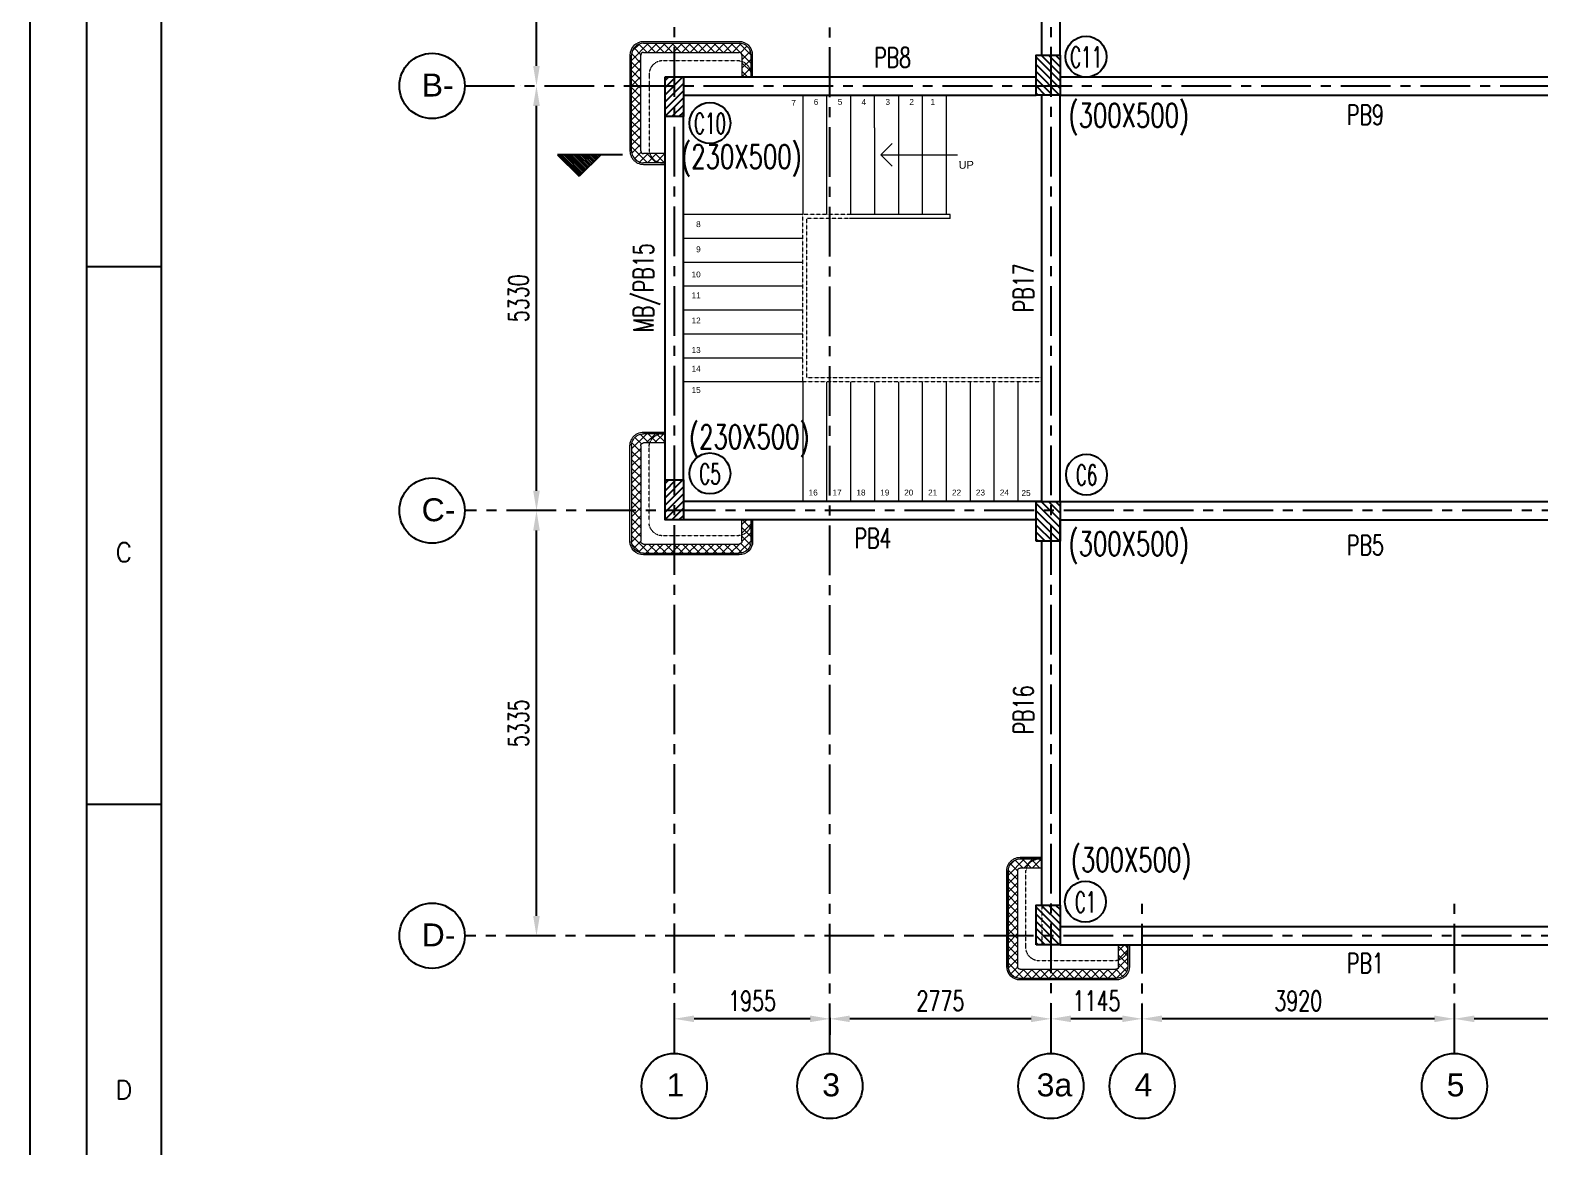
# Model space of a CAD drawing. Header units: millimetres. Extents: x 2659630 to 6742168, y -2425387 to -732288.
# Drawn here: x 3239620 to 3258573, y -1202994 to -1188981 of the extents above; entities that cross this region are included whole.
import ezdxf
from ezdxf.enums import TextEntityAlignment as Align

# ---------------------------------------------------------------- set-up
doc = ezdxf.new("R2010")
doc.units = ezdxf.units.MM
doc.header["$PDMODE"] = 35
doc.header["$PDSIZE"] = -25
for name, pattern in [('CENTER', [2, 1.25, -0.25, 0.25, -0.25]), ('Hidden', [7.143750000000001, 4.7625, -2.38125]), ('Overhead', [3.96875, 2.38125, -1.5875])]:
    doc.linetypes.add(name, pattern=pattern)
for name, color, linetype, lineweight in [('A-ANNO-DIMS', 211, 'Continuous', 9), ('A-DETL-THIN', 151, 'Continuous', 18), ('A-FLOR-HRAL', 11, 'Continuous', 18), ('A-FLOR-HRAL-MBND', 5, 'Overhead', 18), ('A-FLOR-OVHD', 1, 'Overhead', 18), ('A-GENM', 13, 'Continuous', 18), ('A-PLASTER', 50, 'Continuous', 0), ('A-STAIRS', 31, 'Continuous', 18), ('A-WALL', 113, 'Continuous', 9), ('A-WALL-PATT', 111, 'Continuous', 0), ('G-ANNO-TEXT', 231, 'Continuous', 9)]:
    doc.layers.add(name, color=color, linetype=linetype, lineweight=lineweight)
for name, color, linetype in [('A-TEXT-0', 7, 'Continuous'), ('PNA', 8, 'Continuous'), ('S-BEAM NO', 3, 'Continuous'), ('S-BEAM OUTER', 4, 'Continuous'), ('S-COLUMN', 1, 'Continuous'), ('S-COLUMN CIRCLE', 9, 'Continuous'), ('S-COLUMN HATCH', 8, 'Continuous'), ('S-COLUMN NO', 2, 'Continuous'), ('S-COLUMN SIZES', 2, 'Continuous'), ('S-DIM-1', 5, 'Continuous'), ('S-GRIDE CIRCLE', 8, 'Continuous'), ('S-GRIDE LINE', 8, 'CENTER'), ('S-GRIDE NO', 1, 'Continuous'), ('S-SECTION MARK', 1, 'Continuous')]:
    doc.layers.add(name, color=color, linetype=linetype)
doc.layers.get('A-ANNO-DIMS').off()
doc.styles.add('Arial', font='arial.ttf', dxfattribs={"height": 123})
doc.styles.add('Arial_3', font='arial.ttf', dxfattribs={"height": 97.5849083083832})
doc.styles.add('Arial_4', font='arial.ttf', dxfattribs={"height": 73.76497005988024})
doc.styles.add('ROMANS', font='r.shx', dxfattribs={"width": 0.7})
doc.dimstyles.new('dim100', dxfattribs={"dimtxt": 250, "dimasz": 250, "dimexe": 200, "dimexo": 200, "dimgap": 100, "dimtad": 1, "dimdec": 0, "dimrnd": 1, "dimzin": 0, "dimdsep": 46, "dimtxsty": 'ROMANS', "dimcen": 0, "dimclrd": 5, "dimclre": 5, "dimclrt": 4, "dimadec": 0, "dimazin": 0, "dimtfac": 1, "dimtdec": 0, "dimtix": 1, "dimtofl": 0, "dimtmove": 2, "dimatfit": 3, "dimfxl": 1, "dimtolj": 1, "dimtzin": 0, "dimlwd": -1, "dimlwe": -1, "dimarcsym": 0})
pattern_1 = [(45, (0, 0), (-53.03300858899107, 53.03300858899107), []), (135, (0, 0), (-53.03300858899107, -53.03300858899106), [])]
pattern_2 = [(315, (3171916.570248358, -1188706.541902252), (-15.2387666623316, -15.23876666233158), [])]

# ---------------------------------------------------------------- blocks, each defined once
blk = doc.blocks.new('A1_SHEET.')
at = {"flags": 128}
blk.add_lwpolyline([(0, 0), (0, 594), (841, 594), (841, 0)], close=True, dxfattribs=at)
at = {"layer": 'PNA'}
for p, q in [((7.499999999985447, 441.6962906337085), (17.49999999998545, 441.6962906337085)), ((7.499999999985447, 369.9462906337048), (17.49999999998545, 369.9462906337048))]:
    blk.add_line(p, q, dxfattribs=at)
at = {"layer": 'PNA', "color": 1}
for points in [[(7.499999999985447, 6.196290633690296), (833.5000000000147, 6.196290633690296), (833.5000000000147, 587.8037093663079), (7.499999999985447, 587.8037093663079)], [(17.49999999998545, 11.19629063369029), (828.5000000000146, 11.19629063369029), (828.5000000000146, 582.8037093663079), (17.49999999998545, 582.8037093663079)]]:
    blk.add_lwpolyline(points, close=True, dxfattribs=at)
at = {"layer": 'PNA', "style": 'ROMANS'}
for s, p in [('C', (12.49999999998545, 403.5537093663005)), ('D', (12.49999999998545, 331.803709366297))]:
    blk.add_text(s, height=2.499999999999994, dxfattribs=at).set_placement(p, align=Align.MIDDLE)
blk = doc.blocks.new('A$C261B00C9')
at = {"layer": 'A-WALL-PATT'}
h = blk.add_hatch(dxfattribs=at)
h.set_pattern_fill('ANSI37', color=256, scale=600, style=0)
h.set_pattern_definition(pattern_1)
edge = h.paths.add_edge_path()
edge.add_line((480.246347139735, 839.9996474905493), (210.0014832850284, 839.9995976309146))
edge.add_arc((210.2904143872438, 990.7459168352943), 150.7465960970614, 187.9103683485092, 269.890182974001, ccw=False)
edge.add_line((60.97823624874582, 969.9995992251206), (61.14353260475051, 2197.036872092023))
edge.add_arc((212.7652112756623, 2189.156193259172), 151.826343372459, 83.47623111064269, 177.0246755185388, ccw=False)
edge.add_line((230.0150193830777, 2339.999431961158), (1410.014946834403, 2339.999405721464))
edge.add_arc((1408.97887695978, 2187.908760100137), 152.0941745311015, -6.762339896925425, 89.6096964897207, ccw=False)
edge.add_line((1560.014950521145, 2169.999477326477), (1560.014996605765, 1919.999431961158))
edge.add_line((1560.014996605765, 1919.999431961158), (1445.014996605736, 1919.999583880155))
edge.add_line((1445.014996605736, 1919.999583880155), (1445.014946834461, 2189.999422470282))
edge.add_arc((1406.993248881176, 2186.97770475685), 38.14158220617655, 4.543946067234682, 85.45608370978941)
edge.add_line((1410.014946834461, 2224.999404280534), (210.9783708173782, 2224.999737889215))
edge.add_arc((215.9681595185684, 2185.009946060964), 40.29989381809091, 97.11241084881338, 172.887553244341)
edge.add_line((175.9783708173927, 2189.999759823462), (175.0014808679842, 989.9995976217324))
edge.add_arc((210.0014811991277, 989.9995979620435), 35.00000033114338, 180.0000005570968, 270.0000112290767)
edge.add_line((210.0014880585804, 954.9995976309001), (480.0000355085067, 954.9996474450018))
edge.add_line((480.0000355085067, 954.9996474450018), (480.246347139735, 839.9996474905493))
at = {"layer": 'A-DETL-THIN'}
for p, q in [((709.9871893672971, 1920.000088168454), (480.0014971012424, 1919.999429162388)), ((480.0014971012424, 1919.999429162388), (480.0022479041945, 1619.999429133342))]:
    blk.add_line(p, q, dxfattribs=at)
at = {"layer": 'A-FLOR-OVHD'}
blk.add_lwpolyline([(1559.792414701064, 1919.999503203668, 0.4574176089859915), (1389.792414701064, 2119.999503203668), (449.7789151965699, 2119.99942978099, 0.4142135623730199), (279.7789151965699, 1949.99942978099), (279.7790053557837, 1009.999317087582, 0.4142135623730199), (449.7790053557837, 839.9993170875823), (480.0131446155574, 839.9996372259775), (480.0014971012715, 1920.000673474162), (1559.792414701064, 1919.999172212061)], format="xyb", close=True, dxfattribs=at)
at = {"layer": 'A-GENM'}
for p in [(1560.014946834403, 2189.999402083864), (1445.014996605736, 1919.999583880155)]:
    blk.add_line(p, (1560.014996605736, 1919.999583880155), dxfattribs=at)
blk.add_arc((210.0016253280482, 2189.999737889244), 149.9999999999773, 170.0013526214844, 179.9999640931486, dxfattribs=at)
at = {"layer": 'A-PLASTER'}
for p, q in [((1410.014946834461, 2359.999810432841), (210.0016253281065, 2359.999737889215)), ((40.00139725471672, 2189.999844426959), (40.00147213034506, 989.9995976305217)), ((1580.014996605736, 1919.999583880155), (1580.014946834403, 2189.999401598849)), ((1560.014996605736, 1919.999583880155), (1580.014996605736, 1919.999583880155)), ((210.0014791628782, 819.9996474449872), (479.9994765168813, 819.9996474449872)), ((479.9994765168813, 819.9996474449872), (479.9994765168813, 839.9996474449872))]:
    blk.add_line(p, q, dxfattribs=at)
for centre, radius, start, end in [((210.0016253280482, 2189.999737889244), 169.9999999999743, 90, 179.9999640931486), ((1410.014946834403, 2189.999405721494), 169.9999999999682, 2.944185058245472e-05, 90), ((210.0014762833453, 989.9995976310747), 170.0000000001521, 180, 192.8571423899843), ((210.0014762833453, 989.9995976310747), 170.0000000001525, 192.8571429953589, 205.7142848382652), ((210.0014762833453, 989.9995976310747), 170.0000000001525, 205.7142859913077, 218.571427457844), ((210.0014762833453, 989.9995976310747), 170.0000000001527, 218.5714312821734, 231.4285719809424), ((210.0014762833453, 989.9995976310747), 170.0000000001525, 231.4285730814951, 244.2857149782696), ((210.0014762833453, 989.9995976310747), 170.0000000001525, 244.2857153780311, 270.0000009705005)]:
    blk.add_arc(centre, radius, start, end, dxfattribs=at)
at = {"layer": 'A-WALL'}
for p, q in [((210.0016253280482, 2339.999737889215), (1410.014946834461, 2339.999405721464)), ((60.00148691916547, 989.9995992251206), (60.00162532810646, 2189.999831893161)), ((175.0014869063016, 989.9995976215869), (175.0016253280482, 2189.999759823462)), ((210.0016253280482, 2224.999737889215), (1410.014946834461, 2224.999405721464)), ((1445.014996605736, 2189.99940487268), (1445.014996605736, 1919.999583880155)), ((1560.014996605736, 1919.999583880155), (1560.014996605736, 2189.999402083864)), ((480.0000391984649, 954.9996474449872), (210.0014880585804, 954.9995976309001)), ((479.9994765168813, 839.9996474449872), (210.0014832815941, 839.9995976309292))]:
    blk.add_line(p, q, dxfattribs=at)
for centre, radius, start, end in [((210.0016253280482, 2189.999737889244), 149.9999999999777, 90, 179.9999640931486), ((1410.014946834403, 2189.999405721494), 149.9999999999733, 2.970365226694976e-05, 90), ((210.0016253280482, 2189.999737889215), 34.99999999999466, 90, 179.9999640931486), ((1410.014946834461, 2189.999404280534), 34.99999999999751, 2.977702343967449e-05, 90), ((210.001480744264, 989.9995976310456), 150.0000000001311, 179.9999999983325, 192.8571423881731), ((210.001480744264, 989.9995976310456), 150.0000000001312, 192.8571429937332, 205.7142848367628), ((210.0014809929853, 989.9995978855586), 35.00000012499425, 180.0000004318894, 270.0000115659648), ((210.001480744264, 989.9995976310456), 150.0000000001312, 205.7142859898053, 218.571427457844), ((210.001480744264, 989.9995976310456), 150.0000000001315, 218.5714312821734, 231.4285719809424), ((210.001480744264, 989.9995976310456), 150.0000000001315, 231.4285730814951, 244.2857149782696), ((210.001480744264, 989.9995976310456), 150.0000000001313, 244.2857153780311, 270.0000009705005)]:
    blk.add_arc(centre, radius, start, end, dxfattribs=at)
blk = doc.blocks.new('A$C58691ABB')
at = {"layer": 'A-WALL-PATT'}
h = blk.add_hatch(dxfattribs=at)
h.set_pattern_fill('ANSI37', color=256, scale=600, style=0)
h.set_pattern_definition(pattern_1)
edge = h.paths.add_edge_path()
edge.add_arc((1478.470517186739, 739.1027558324859), 35.00000000001688, 270.00000000886166, 340.2721344379903, ccw=False)
edge.add_line((1478.470517189853, 704.1027558315691), (280.3865861618688, 704.103157176025))
edge.add_arc((279.7867446068267, 738.5033026612218), 34.40537486053399, 179.001622517339, 270.9989756245046, ccw=False)
edge.add_line((245.3865928614396, 739.1027850943792), (245.3865928614687, 1009.102758739435))
edge.add_line((245.3865928614687, 1009.102758739435), (130.3880911521846, 1009.102758739435))
edge.add_line((130.3880911521846, 1009.102758739435), (130.3865430901933, 759.1027878831956))
edge.add_arc((281.28147721813, 741.0692421317071), 151.9687136151563, 173.1848700753304, 269.6626055989205)
edge.add_line((280.3865928615123, 589.1031633515086), (1478.470517242982, 589.1027558324713))
edge.add_arc((1480.292436788543, 736.9764063016628), 147.8848737833424, 269.2941067011353, 363.5101607548049)
edge.add_line((1627.899872110138, 746.030738507412), (1628.470762206096, 1959.102403938494))
edge.add_arc((1477.099692279196, 1936.079225974201), 153.1119444536898, 8.648268849234148, 85.77796779998741)
edge.add_line((1488.372052918698, 2088.775661492517), (1208.470758701922, 2089.102754304855))
edge.add_line((1208.470758701922, 2089.102754304855), (1208.470755186048, 2109.102354115705))
edge.add_line((1208.470755186048, 2109.102354115705), (1208.470772023575, 1974.102754304971))
edge.add_line((1208.470772023575, 1974.102754304971), (1486.206950325388, 1973.237115573778))
edge.add_arc((1478.470751461005, 1939.102803864313), 35.00000012497484, 2.774881962793927, 77.23021312846117, ccw=False)
edge.add_line((1513.429712571437, 1940.797220231936), (1513.470745515035, 759.1023609677795))
edge.add_arc((1378.353392660647, 751.8547302446823), 135.3115929751605, -10.460276914903716, 3.0703760005657728, ccw=False)
at = {"layer": 'A-FLOR-OVHD'}
blk.add_lwpolyline([(128.4722734830284, 1009.102423513017, 0.4574176089859915), (298.4722734830284, 809.1024235130171), (1238.470192503009, 809.1024277477991, 0.4142135623730199), (1408.470192503009, 979.1024277477991), (1408.470192282941, 1919.102754304753, 0.4142135623730199), (1238.470192282941, 2089.102754304753), (1208.470192282941, 2089.102754304753), (1208.475636803603, 1009.102758739435), (128.4722734830284, 1009.102754504653)], format="xyb", close=True, dxfattribs=at)
at = {"layer": 'A-GENM'}
for p, q in [((1208.470754964525, 2089.102754304869), (1478.470749172368, 2089.102804118927)), ((1628.470745534796, 1939.102802524736), (1628.47051718671, 739.1022888981388)), ((128.4707751923706, 759.1027878952737), (128.4707254210371, 1009.102673194051)), ((1478.470517186754, 589.1027558335772), (278.4707751922979, 589.1031571881176))]:
    blk.add_line(p, q, dxfattribs=at)
for centre, radius, start, end in [((1478.47076223859, 1939.102804118811), 150.0000000001357, 77.14286216147072, 90.00000498923974), ((1478.47076223859, 1939.102804118811), 150.000000000136, 64.28571976458421, 77.14286133362098), ((1478.47076223859, 1939.102804118811), 150.0000000001361, 51.42857799101309, 64.2857176766596), ((1478.47076223859, 1939.102804118811), 150.0000000001359, 38.57143713911382, 51.42857401954394), ((1478.47076223859, 1939.102804118811), 150.0000000001359, 25.71428670430106, 38.5714275586271), ((1478.47076223859, 1939.102804118811), 150.0000000001359, 12.85714304672785, 25.71428486809151), ((1478.47076223859, 1939.102804118811), 150.0000000001359, 0, 12.85714238998432), ((278.4707751923561, 739.1031633635721), 149.9999999999786, 180.0000297770235, 270), ((1478.470517186754, 739.1027558324422), 149.9999999999773, 270, 279.9999960094397), ((1478.470517186754, 739.1027558324422), 149.9999999999773, 280.001423524697, 289.9999920193674), ((1478.470517186754, 739.1027558324422), 149.9999999999774, 290.0007220369794, 299.9999880310332), ((1478.470517186754, 739.1027558324422), 149.9999999999773, 300.0014333017962, 309.999984042128), ((1478.470517186754, 739.1027558324422), 149.9999999999774, 310.0036542399583, 319.9999800514769), ((1478.470517186754, 739.1027558324422), 149.9999999999773, 320.0031477170841, 329.999976062296), ((1478.470517186754, 739.1027558324422), 149.9999999999773, 330.0012820027794, 339.999972072683), ((1478.470517186754, 739.1027558324422), 149.9999999999773, 340.0006570350013, 349.9999680833911), ((1478.470517186754, 739.1027558324422), 149.9999999999773, 350.0013526214844, 359.9999640931486)]:
    blk.add_arc(centre, radius, start, end, dxfattribs=at)
at = {"layer": 'A-PLASTER'}
for p, q in [((1208.470754964525, 2109.102754304869), (1208.470754964525, 2089.102754304869)), ((1478.470753291083, 2109.102754304869), (1208.470754964525, 2109.102754304869)), ((1648.4707452601, 739.1022763642832), (1648.470760323617, 1939.102804119335)), ((128.4707254210371, 1009.102673194051), (108.4707254210371, 1009.102673194051)), ((108.4707254210371, 1009.102673194051), (108.4707751923706, 739.102788380289)), ((278.4707751922979, 569.1027524767414), (1478.470517186695, 569.1027558324713))]:
    blk.add_line(p, q, dxfattribs=at)
for centre, radius, start, end in [((1478.470756170616, 1939.102804118782), 170.0000000001525, 64.28571537803113, 90.00000097050054), ((1478.470756170616, 1939.102804118782), 170.0000000001525, 51.42857308149511, 64.28571497826965), ((1478.470756170616, 1939.102804118782), 170.0000000001527, 38.57143128217339, 51.42857198094237), ((1478.470756170616, 1939.102804118782), 170.0000000001525, 25.71428599130772, 38.57142745784397), ((1478.470756170616, 1939.102804118782), 170.0000000001525, 12.85714299535888, 25.71428483826518), ((1478.470756170616, 1939.102804118782), 170.0000000001521, 0, 12.85714238998432), ((278.4707751923561, 739.1031571880885), 169.9999999999682, 180.0000294418506, 270), ((1478.470517186754, 739.1027558324422), 169.9999999999743, 270, 359.9999640931486)]:
    blk.add_arc(centre, radius, start, end, dxfattribs=at)
at = {"layer": 'A-WALL'}
for p, q in [((1478.470749172368, 2089.102754304869), (1208.470192282941, 2089.102754304869)), ((1208.470192282941, 2089.102754304869), (1208.470192282941, 1974.102754304869)), ((1208.470192282941, 1974.102754304869), (1478.470744395381, 1974.102804118957)), ((1513.47074554766, 1939.10280412827), (1513.470513381239, 739.1023609677795)), ((1628.4707452601, 739.1022888981388), (1628.470755374103, 1939.10280411398)), ((243.4707254210371, 1009.102673194051), (128.4707254210371, 1009.102673194051)), ((128.4707254210371, 1009.102673194051), (128.4707254210371, 739.1027878952737)), ((243.4707254210371, 739.1027851064573), (243.4707254210371, 1009.102673194051)), ((1478.470517186754, 704.1027558335481), (278.4707751922979, 704.1031571881176)), ((278.4707751922979, 589.1027524767414), (1478.470517186754, 589.1027558324713))]:
    blk.add_line(p, q, dxfattribs=at)
for centre, radius, start, end in [((1478.470751709698, 1939.102804118811), 150.0000000001313, 64.28571537803113, 90.00000097050054), ((1478.470751460976, 1939.102803864298), 35.00000012499425, 4.318894030843024e-07, 90.00001156596487), ((1478.470751709698, 1939.102804118811), 150.0000000001315, 51.42857308149511, 64.28571497826965), ((1478.470751709698, 1939.102804118811), 150.0000000001315, 38.57143128217339, 51.42857198094237), ((1478.470751709698, 1939.102804118811), 150.0000000001312, 25.71428598980532, 38.57142745784397), ((1478.470751709698, 1939.102804118811), 150.0000000001312, 12.85714299373317, 25.71428483676279), ((1478.470751709698, 1939.102804118811), 150.0000000001311, 359.9999999983325, 12.85714238817307), ((278.4707751923561, 739.1031571880885), 149.9999999999733, 180.0000297036523, 270), ((278.4707751922979, 739.1031586290483), 34.99999999999751, 180.0000297770235, 270), ((1478.470517186754, 739.1027558324422), 149.9999999999777, 270, 359.9999640931486), ((1478.470517186754, 739.1027558324713), 34.99999999999466, 270, 359.9999640931486)]:
    blk.add_arc(centre, radius, start, end, dxfattribs=at)
blk = doc.blocks.new('*D2185')
at = {"layer": 'Defpoints', "color": 0, "ltscale": 1200}
for p in [(3247705.539376037, -1201387.755163721), (3247705.539376037, -1201387.755163721), (3249660.539376037, -1201341.699262263)]:
    blk.add_point(p, dxfattribs=at)
at = {"layer": 'S-DIM-1', "color": 5, "ltscale": 2500}
for p, q in [((3247705.539376037, -1201187.755163721), (3247705.539376037, -1201187.755163721)), ((3249410.539376037, -1201387.755163721), (3247955.539376037, -1201387.755163721)), ((3249660.539376037, -1201541.699262263), (3249660.539376037, -1201587.755163721))]:
    blk.add_line(p, q, dxfattribs=at)
at = {"layer": 'S-DIM-1', "color": 5, "ltscale": 1200}
for points in [[(3247955.539376037, -1201346.088497054), (3247955.539376037, -1201429.421830388), (3247705.539376037, -1201387.755163721)], [(3249410.539376037, -1201429.421830388), (3249410.539376037, -1201346.088497054), (3249660.539376037, -1201387.755163721)]]:
    blk.add_solid(points, dxfattribs=at)
at = {"layer": 'S-DIM-1', "color": 4, "ltscale": 1200, "insert": (3248683.039376037, -1201162.755163721), "char_height": 250, "attachment_point": 5, "style": 'ROMANS'}
blk.add_mtext('\\A1;1955', dxfattribs=at)
blk = doc.blocks.new('*D2184')
at = {"layer": 'Defpoints', "color": 0, "ltscale": 1200}
for p in [(3249660.539376037, -1201174.257562598), (3249660.539376037, -1201387.755163721), (3252435.539376037, -1201387.755163721)]:
    blk.add_point(p, dxfattribs=at)
at = {"layer": 'S-DIM-1', "color": 5, "ltscale": 2500}
for p, q in [((3249660.539376037, -1201374.257562598), (3249660.539376037, -1201587.755163721)), ((3252185.539376037, -1201387.755163721), (3249910.539376037, -1201387.755163721)), ((3252435.539376037, -1201587.755163721), (3252435.539376037, -1201587.755163721))]:
    blk.add_line(p, q, dxfattribs=at)
at = {"layer": 'S-DIM-1', "color": 5, "ltscale": 1200}
for points in [[(3249910.539376037, -1201346.088497054), (3249910.539376037, -1201429.421830388), (3249660.539376037, -1201387.755163721)], [(3252185.539376037, -1201429.421830388), (3252185.539376037, -1201346.088497054), (3252435.539376037, -1201387.755163721)]]:
    blk.add_solid(points, dxfattribs=at)
at = {"layer": 'S-DIM-1', "color": 4, "ltscale": 1200, "insert": (3251048.039376037, -1201162.755163721), "char_height": 250, "attachment_point": 5, "style": 'ROMANS'}
blk.add_mtext('\\A1;2775', dxfattribs=at)
blk = doc.blocks.new('*D2183')
at = {"layer": 'Defpoints', "color": 0, "ltscale": 1200}
for p in [(3252435.539376037, -1201387.755163721), (3252435.539376037, -1201387.755163721), (3253580.539376037, -1201387.755163722)]:
    blk.add_point(p, dxfattribs=at)
at = {"layer": 'S-DIM-1', "color": 5, "ltscale": 2500}
for p, q in [((3252435.539376037, -1201187.755163721), (3252435.539376037, -1201187.755163721)), ((3253580.539376037, -1201187.755163722), (3253580.539376037, -1201187.755163721)), ((3253330.539376037, -1201387.755163721), (3252685.539376037, -1201387.755163721))]:
    blk.add_line(p, q, dxfattribs=at)
at = {"layer": 'S-DIM-1', "color": 5, "ltscale": 1200}
for points in [[(3252685.539376037, -1201346.088497054), (3252685.539376037, -1201429.421830388), (3252435.539376037, -1201387.755163721)], [(3253330.539376037, -1201429.421830388), (3253330.539376037, -1201346.088497054), (3253580.539376037, -1201387.755163721)]]:
    blk.add_solid(points, dxfattribs=at)
at = {"layer": 'S-DIM-1', "color": 4, "ltscale": 1200, "insert": (3253008.039376037, -1201162.755163721), "char_height": 250, "attachment_point": 5, "style": 'ROMANS'}
blk.add_mtext('\\A1;1145', dxfattribs=at)
blk = doc.blocks.new('*D2182')
at = {"layer": 'Defpoints', "color": 0, "ltscale": 1200}
for p in [(3253580.539376037, -1201387.755163722), (3253580.539376037, -1201387.755163721), (3257500.539376037, -1201387.755163721)]:
    blk.add_point(p, dxfattribs=at)
at = {"layer": 'S-DIM-1', "color": 5, "ltscale": 2500}
for p, q in [((3253580.539376037, -1201187.755163722), (3253580.539376037, -1201187.755163721)), ((3257500.539376037, -1201187.755163721), (3257500.539376037, -1201187.755163721)), ((3257250.539376037, -1201387.755163721), (3253830.539376037, -1201387.755163721))]:
    blk.add_line(p, q, dxfattribs=at)
at = {"layer": 'S-DIM-1', "color": 5, "ltscale": 1200}
for points in [[(3253830.539376037, -1201346.088497054), (3253830.539376037, -1201429.421830388), (3253580.539376037, -1201387.755163721)], [(3257250.539376037, -1201429.421830388), (3257250.539376037, -1201346.088497054), (3257500.539376037, -1201387.755163721)]]:
    blk.add_solid(points, dxfattribs=at)
at = {"layer": 'S-DIM-1', "color": 4, "ltscale": 1200, "insert": (3255540.539376037, -1201162.755163721), "char_height": 250, "attachment_point": 5, "style": 'ROMANS'}
blk.add_mtext('\\A1;3920', dxfattribs=at)
blk = doc.blocks.new('*D2181')
at = {"layer": 'Defpoints', "color": 0, "ltscale": 1200}
for p in [(3257500.539376037, -1201387.755163721), (3257500.539376037, -1201387.755163721), (3260437.081583071, -1201387.755163721)]:
    blk.add_point(p, dxfattribs=at)
at = {"layer": 'S-DIM-1', "color": 5, "ltscale": 2500}
for p, q in [((3257500.539376037, -1201187.755163721), (3257500.539376037, -1201187.755163721)), ((3260437.081583071, -1201187.755163721), (3260437.081583071, -1201187.755163721)), ((3260187.081583071, -1201387.755163721), (3257750.539376037, -1201387.755163721))]:
    blk.add_line(p, q, dxfattribs=at)
at = {"layer": 'S-DIM-1', "color": 5, "ltscale": 1200}
for points in [[(3257750.539376037, -1201346.088497054), (3257750.539376037, -1201429.421830388), (3257500.539376037, -1201387.755163721)], [(3260187.081583071, -1201429.421830388), (3260187.081583071, -1201346.088497054), (3260437.081583071, -1201387.755163721)]]:
    blk.add_solid(points, dxfattribs=at)
at = {"layer": 'S-DIM-1', "color": 4, "ltscale": 1200, "insert": (3258968.810479554, -1201162.755163721), "char_height": 250, "attachment_point": 5, "style": 'ROMANS'}
blk.add_mtext('\\A1;2937', dxfattribs=at)
blk = doc.blocks.new('*D2187')
at = {"layer": 'Defpoints', "color": 0, "ltscale": 1200}
for p in [(3245976.492739753, -1195010.329963232), (3245976.492739753, -1195010.329963232), (3245976.492739753, -1200345.329963232)]:
    blk.add_point(p, dxfattribs=at)
at = {"layer": 'S-DIM-1', "color": 5, "ltscale": 2500}
for p, q in [((3245776.492739753, -1195010.329963232), (3245776.492739753, -1195010.329963232)), ((3245976.492739753, -1200095.329963232), (3245976.492739753, -1195260.329963232)), ((3245776.492739753, -1200345.329963232), (3245776.492739753, -1200345.329963232))]:
    blk.add_line(p, q, dxfattribs=at)
at = {"layer": 'S-DIM-1', "color": 5, "ltscale": 1200}
for points in [[(3246018.159406419, -1195260.329963232), (3245934.826073086, -1195260.329963232), (3245976.492739753, -1195010.329963232)], [(3245934.826073086, -1200095.329963232), (3246018.159406419, -1200095.329963232), (3245976.492739753, -1200345.329963232)]]:
    blk.add_solid(points, dxfattribs=at)
at = {"layer": 'S-DIM-1', "color": 4, "ltscale": 1200, "insert": (3245751.492739753, -1197677.829963232), "char_height": 250, "attachment_point": 5, "rotation": 90, "style": 'ROMANS'}
blk.add_mtext('\\A1;5335', dxfattribs=at)
blk = doc.blocks.new('*D2188')
at = {"layer": 'Defpoints', "color": 0, "ltscale": 1200}
for p in [(3245976.492739753, -1189680.329963232), (3245976.492739753, -1189680.329963232), (3245976.492739753, -1195010.329963232)]:
    blk.add_point(p, dxfattribs=at)
at = {"layer": 'S-DIM-1', "color": 5, "ltscale": 2500}
for p, q in [((3245776.492739753, -1189680.329963232), (3245776.492739753, -1189680.329963232)), ((3245976.492739753, -1194760.329963232), (3245976.492739753, -1189930.329963232)), ((3245776.492739753, -1195010.329963232), (3245776.492739753, -1195010.329963232))]:
    blk.add_line(p, q, dxfattribs=at)
at = {"layer": 'S-DIM-1', "color": 5, "ltscale": 1200}
for points in [[(3246018.159406419, -1189930.329963232), (3245934.826073086, -1189930.329963232), (3245976.492739753, -1189680.329963232)], [(3245934.826073086, -1194760.329963232), (3246018.159406419, -1194760.329963232), (3245976.492739753, -1195010.329963232)]]:
    blk.add_solid(points, dxfattribs=at)
at = {"layer": 'S-DIM-1', "color": 4, "ltscale": 1200, "insert": (3245751.492739753, -1192345.329963232), "char_height": 250, "attachment_point": 5, "rotation": 90, "style": 'ROMANS'}
blk.add_mtext('\\A1;5330', dxfattribs=at)
blk = doc.blocks.new('*D2189')
at = {"layer": 'Defpoints', "color": 0, "ltscale": 1200}
for p in [(3245976.492739753, -1184345.328021167), (3245976.492739753, -1184345.328021167), (3245976.492739753, -1189680.329963232)]:
    blk.add_point(p, dxfattribs=at)
at = {"layer": 'S-DIM-1', "color": 5, "ltscale": 2500}
for p, q in [((3245776.492739753, -1184345.328021167), (3245776.492739753, -1184345.328021167)), ((3245976.492739753, -1189430.329963232), (3245976.492739753, -1184595.328021167)), ((3245776.492739753, -1189680.329963232), (3245776.492739753, -1189680.329963232))]:
    blk.add_line(p, q, dxfattribs=at)
at = {"layer": 'S-DIM-1', "color": 5, "ltscale": 1200}
for points in [[(3246018.159406419, -1184595.328021167), (3245934.826073086, -1184595.328021167), (3245976.492739753, -1184345.328021167)], [(3245934.826073086, -1189430.329963232), (3246018.159406419, -1189430.329963232), (3245976.492739753, -1189680.329963232)]]:
    blk.add_solid(points, dxfattribs=at)
at = {"layer": 'S-DIM-1', "color": 4, "ltscale": 1200, "insert": (3245751.492739753, -1187012.8289922), "char_height": 250, "attachment_point": 5, "rotation": 90, "style": 'ROMANS'}
blk.add_mtext('\\A1;5335', dxfattribs=at)

msp = doc.modelspace()

# ---------------------------------------------------------------- hatches: boundary and pattern name
at = {"layer": 'S-COLUMN HATCH', "true_color": 0x939598}
h = msp.add_hatch(dxfattribs=at)
h.set_pattern_fill('ANSI31', color=252, scale=20, angle=270)
h.set_pattern_definition([(314.9999999999999, (2377620.397634699, -4840112.053465437), (44.90128060534576, 44.90128060534576), [])])
h.paths.add_polyline_path([(3252250.539642107, -1189795.329587224), (3252250.539642107, -1189295.330786805), (3252550.541989103, -1189295.330786805), (3252550.541989103, -1189795.329587224)])
h = msp.add_hatch(dxfattribs=at)
h.set_pattern_fill('ANSI31', color=252, scale=20, angle=180)
h.set_pattern_definition([(225, (-390572.4932907876, -319865.1370556641), (44.90128060534576, -44.90128060534576), [])])
h.paths.add_polyline_path([(3247590.541989104, -1189565.329587224), (3247820.528432173, -1189565.329587224), (3247820.521653708, -1190065.32721591), (3247590.535210638, -1190065.32721591)])
h = msp.add_hatch(dxfattribs=at)
h.set_pattern_fill('ANSI31', color=252, scale=20, angle=180)
h.set_pattern_definition([(225, (-390572.486512322, -324925.1378516909), (44.90128060534576, -44.90128060534576), [])])
h.paths.add_polyline_path([(3247590.548767569, -1194625.330383251), (3247820.535210638, -1194625.330383251), (3247820.528432173, -1195125.328011937), (3247590.541989104, -1195125.328011937)])
h = msp.add_hatch(dxfattribs=at)
h.set_pattern_fill('ANSI31', color=252, scale=20, angle=270)
h.set_pattern_definition([(314.9999999999999, (2377620.400346098, -4845712.049636154), (44.90128060534576, 44.90128060534576), [])])
h.paths.add_polyline_path([(3252250.542353507, -1195395.325757941), (3252250.542353507, -1194895.326957522), (3252550.544700503, -1194895.326957522), (3252550.544700503, -1195395.325757941)])
h = msp.add_hatch(dxfattribs=at)
h.set_pattern_fill('ANSI31', color=252, scale=20, angle=270)
h.set_pattern_definition([(314.9999999999999, (2377620.395021632, -4850777.052221125), (44.90128060534576, 44.90128060534576), [])])
h.paths.add_polyline_path([(3252250.537029041, -1200460.328342912), (3252250.537029041, -1199960.329542493), (3252550.539376037, -1199960.329542493), (3252550.539376037, -1200460.328342912)])
at = {"layer": 'S-SECTION MARK', "ltscale": 5}
h = msp.add_hatch(dxfattribs=at)
h.set_pattern_fill('ANSI31', color=256, scale=172.4069639016666, angle=360, style=0)
h.set_pattern_definition(pattern_2)
h.paths.add_polyline_path([(3246513.710905835, -1190812.649297606), (3246241.845603074, -1190545.519990789), (3246785.576208596, -1190545.519990789)])
h = msp.add_hatch(dxfattribs=at)
h.set_pattern_fill('ANSI31', color=256, scale=172.4069639016666, angle=360, style=0)
h.set_pattern_definition(pattern_2)
h.paths.add_polyline_path([(3246513.710905835, -1190812.649297606), (3246241.845603074, -1190545.519990789), (3246785.576208596, -1190545.519990789)])
h = msp.add_hatch(dxfattribs=at)
h.set_pattern_fill('ANSI31', color=256, scale=172.4069639016666, angle=360, style=0)
h.set_pattern_definition(pattern_2)
h.paths.add_polyline_path([(3246513.710905835, -1190812.649297606), (3246241.845603074, -1190545.519990789), (3246785.576208596, -1190545.519990789)])

# ---------------------------------------------------------------- linework, layer by layer
at = {"layer": 'A-DETL-THIN'}
for q in [(3250440.374132103, -1190404.09695358), (3251264.159139122, -1190545.519136881), (3250440.372656921, -1190686.939666049)]:
    msp.add_line((3250298.952038277, -1190545.517572222), q, dxfattribs=at)
at = {"layer": 'A-FLOR-HRAL'}
for p, q in [((3251171.170085703, -1191345.328342912), (3249907.473618297, -1191345.328342912)), ((3251171.169608779, -1191295.328342912), (3249921.168824574, -1191295.328342912)), ((3251171.170085703, -1191345.328342912), (3251171.169608779, -1191295.328342912))]:
    msp.add_line(p, q, dxfattribs=at)
at = {"layer": 'A-FLOR-HRAL-MBND'}
for p, q in [((3249319.565253335, -1193395.328342913), (3249319.545270095, -1191295.328069789)), ((3249921.168824574, -1191295.328342912), (3249319.545270095, -1191295.328342913)), ((3249907.473618297, -1191345.328342912), (3249369.545747024, -1191345.328342913)), ((3249369.564776418, -1193345.328342913), (3249369.545747024, -1191345.328342913)), ((3252321.131345216, -1193395.328342912), (3249319.565253335, -1193395.328342913)), ((3252321.131345216, -1193345.328342912), (3249369.564776418, -1193345.328342913))]:
    msp.add_line(p, q, dxfattribs=at)
at = {"layer": 'A-STAIRS', "linetype": 'Hidden'}
for p, q in [((3249319.565300914, -1189795.328342913), (3249319.565300914, -1191295.328342913)), ((3249619.565300914, -1189795.328342913), (3249619.565300914, -1191295.328342913)), ((3249919.565300914, -1189795.328342913), (3249919.565300914, -1191295.328342913)), ((3250219.565300914, -1190206.103999853), (3250219.565300914, -1189795.328342913)), ((3249319.545270095, -1191295.328342913), (3247819.565300914, -1191295.328342913)), ((3249319.545270095, -1191595.328342913), (3247819.565300914, -1191595.328342913)), ((3249319.545270095, -1191895.328342913), (3247819.565300914, -1191895.328342913)), ((3249319.545270095, -1192195.328342913), (3247819.565300914, -1192195.328342913)), ((3249319.545270095, -1192495.328342913), (3247819.565300914, -1192495.328342913)), ((3249319.545270095, -1192795.328342913), (3247819.565300914, -1192795.328342913)), ((3249319.545270095, -1193095.328342912), (3247819.565300914, -1193095.328342912)), ((3249319.545270095, -1193395.328342912), (3247819.565300914, -1193395.328342912)), ((3249319.565300914, -1193400.328342912), (3249319.565300914, -1194895.328342912)), ((3249619.565300914, -1193395.328342913), (3249619.565300914, -1194895.328342912)), ((3249919.565300914, -1193395.328342913), (3249919.565300914, -1194895.328342912)), ((3250219.565300914, -1193395.328342913), (3250219.565300914, -1194895.328342912)), ((3250519.565300914, -1193395.328342913), (3250519.565300914, -1194895.328342912)), ((3250819.565300914, -1193395.328342913), (3250819.565300914, -1194895.328342912)), ((3251119.565300914, -1193395.328342913), (3251119.565300914, -1194895.328342912)), ((3251419.565300914, -1193395.328342913), (3251419.565300914, -1194895.328342912)), ((3251719.565300914, -1193395.328342913), (3251719.565300914, -1194895.328342912)), ((3252019.565300914, -1193395.328342912), (3252019.565300914, -1194895.328342912))]:
    msp.add_line(p, q, dxfattribs=at)
at = {"layer": 'A-STAIRS'}
for p, q in [((3250519.565300914, -1189795.328342913), (3250519.565300914, -1191295.328342913)), ((3250819.565300914, -1189795.328342913), (3250819.565300914, -1191295.328342913)), ((3251119.565300914, -1189795.328342913), (3251119.565300914, -1191295.328342913)), ((3250219.565300914, -1190206.103999853), (3250219.565300914, -1191295.328342913))]:
    msp.add_line(p, q, dxfattribs=at)
at = {"layer": 'S-BEAM OUTER', "ltscale": 2500}
for p, q in [((3252320.541989104, -1189295.330786805), (3252320.541989104, -1184730.325201267)), ((3252550.541989103, -1189295.330786805), (3252550.541989103, -1184730.325201267)), ((3247820.528432173, -1189565.329587225), (3252250.539642107, -1189565.329587225)), ((3252550.541989103, -1189565.329587225), (3260237.089077756, -1189565.329587225)), ((3247820.528432173, -1189795.329587224), (3252250.539642107, -1189795.329587224)), ((3252320.548767569, -1194895.326957522), (3252320.548767569, -1189795.329587224)), ((3252550.541989103, -1189795.329587224), (3260237.089077756, -1189795.329587224)), ((3252550.54876757, -1194895.326957522), (3252550.54876757, -1189795.329587224)), ((3247590.548767569, -1194625.330383251), (3247590.548767569, -1190015.32721591)), ((3247820.54876757, -1194625.330383251), (3247820.54876757, -1190015.32721591)), ((3252320.542840604, -1194895.328011963), (3247820.531897761, -1194895.260226789)), ((3252550.544700503, -1194895.328011937), (3260237.089077756, -1194895.328011937)), ((3252250.542353507, -1195125.326957548), (3247820.528433194, -1195125.260226763)), ((3252550.539376037, -1199960.329542493), (3252550.539376037, -1195125.328011936)), ((3252550.541989104, -1195125.328011937), (3260237.089077756, -1195125.328011937)), ((3252320.539376037, -1199960.329542493), (3252320.539376037, -1195395.325757941)), ((3252550.539376037, -1200230.328342912), (3260287.083044178, -1200230.328342913)), ((3252550.541989104, -1200460.328342912), (3260287.083044178, -1200460.328342913))]:
    msp.add_line(p, q, dxfattribs=at)
at = {"layer": 'S-COLUMN', "color": 1}
for points in [[(3252250.539642107, -1189795.329587224), (3252250.539642107, -1189295.330786805), (3252550.541989103, -1189295.330786805), (3252550.541989103, -1189795.329587224)], [(3247590.541989104, -1189565.329587224), (3247820.528432173, -1189565.329587224), (3247820.521653708, -1190065.32721591), (3247590.535210638, -1190065.32721591)], [(3247590.548767569, -1194625.330383251), (3247820.535210638, -1194625.330383251), (3247820.528432173, -1195125.328011937), (3247590.541989104, -1195125.328011937)], [(3252250.542353507, -1195395.325757941), (3252250.542353507, -1194895.326957522), (3252550.544700503, -1194895.326957522), (3252550.544700503, -1195395.325757941)], [(3252250.537029041, -1200460.328342912), (3252250.537029041, -1199960.329542493), (3252550.539376037, -1199960.329542493), (3252550.539376037, -1200460.328342912)]]:
    msp.add_lwpolyline(points, close=True, dxfattribs=at)
at = {"layer": 'S-COLUMN CIRCLE'}
for centre in [(3252875.715282594, -1189314.009675585), (3248153.796694436, -1190146.260458994), (3248153.796694436, -1194543.95365716), (3252882.009010795, -1194558.302502554), (3252868.768811135, -1199918.206747347)]:
    msp.add_circle(centre, 257.1428571428572, dxfattribs=at)
at = {"layer": 'S-GRIDE CIRCLE'}
for centre in [(3244665.378657546, -1189680.262951695), (3244665.378657546, -1189680.262951695), (3244665.378657546, -1189680.262951695), (3244665.378657546, -1195010.262952169), (3244665.378657546, -1195010.262952169), (3244665.378657546, -1195010.262952169), (3244665.3786431, -1200345.328342912), (3244665.3786431, -1200345.328342912), (3244665.3786431, -1200345.328342912), (3247705.546870722, -1202230.889001195), (3247705.546870722, -1202230.889001195), (3247705.546870722, -1202230.889001195), (3249660.546870722, -1202230.889001195), (3249660.546870722, -1202230.889001195), (3249660.546870722, -1202230.889001195), (3252435.546870722, -1202230.889001195), (3252435.546870722, -1202230.889001195), (3252435.546870722, -1202230.889001195), (3253580.546870722, -1202230.889001195), (3253580.546870722, -1202230.889001195), (3253580.546870722, -1202230.889001195), (3257500.546870722, -1202230.889001195), (3257500.546870722, -1202230.889001195), (3257500.546870722, -1202230.889001195)]:
    msp.add_circle(centre, 409.8360655737707, dxfattribs=at)
at = {"layer": 'S-GRIDE LINE', "ltscale": 500}
for p, q in [((3247705.546870722, -1179191.87363067), (3247705.546870722, -1201821.052935621)), ((3249660.546870722, -1201821.052935621), (3249660.546870722, -1179191.87363067)), ((3252435.546870722, -1179191.87363067), (3252435.546870722, -1201821.052935621)), ((3245075.214712685, -1189680.328342913), (3278226.151540625, -1189680.328342913)), ((3278223.473553872, -1195010.328342912), (3245075.214712685, -1195010.328342912)), ((3253580.546870722, -1201821.052935621), (3253580.546870722, -1199821.052935621)), ((3257500.546870722, -1201821.052935621), (3257500.546870722, -1199821.052935621)), ((3278216.160539184, -1200345.328342912), (3245075.214708674, -1200345.328342912))]:
    msp.add_line(p, q, dxfattribs=at)
at = {"layer": 'S-SECTION MARK'}
for p, q in [((3247054.703523819, -1190545.519990789), (3246241.845603074, -1190545.519990789)), ((3247054.703523819, -1190545.519990789), (3246241.845603074, -1190545.519990789)), ((3247054.703523819, -1190545.519990789), (3246241.845603074, -1190545.519990789)), ((3246241.845603074, -1190545.519990789), (3246513.710905835, -1190812.649297606)), ((3246785.576208596, -1190545.519990789), (3246513.710905835, -1190812.649297606)), ((3246785.576208596, -1190545.519990789), (3246513.710905835, -1190812.649297606)), ((3246785.576208596, -1190545.519990789), (3246513.710905835, -1190812.649297606))]:
    msp.add_line(p, q, dxfattribs=at)

# ---------------------------------------------------------------- block references
at = {"layer": 'A-ANNO-DIMS'}
msp.add_blockref('A$C261B00C9', (3247110.540492002, -1191485.329344564), dxfattribs=at)
at = {"layer": 'A-ANNO-DIMS', "xscale": -1, "rotation": 180}
msp.add_blockref('A$C261B00C9', (3247110.540492002, -1193205.328910952), dxfattribs=at)
at = {"layer": 'A-ANNO-DIMS', "xscale": -1}
msp.add_blockref('A$C58691ABB', (3253529.012744289, -1201469.429322244), dxfattribs=at)

# ---------------------------------------------------------------- texts
at = {"layer": 'S-BEAM NO', "style": 'ROMANS', "width": 0.7}
for s, p in [('PB8', (3250446.450913974, -1189323.602649441, -4.282894757401401e-06)), ('PB9', (3256382.832140596, -1190042.434280829, -4.282894757401401e-06)), ('PB4', (3250200.384886132, -1195354.776792083, -4.282894757401401e-06)), ('PB5', (3256382.832140596, -1195442.545651735, -4.282894757401401e-06)), ('PB1', (3256382.832140596, -1200690.49453635, -4.282894757401401e-06))]:
    msp.add_text(s, height=250.0000166666678, dxfattribs=at).set_placement(p, align=Align.MIDDLE_CENTER)
for s, p in [('MB/PB15', (3247319.280158946, -1192213.180409569, -4.282894757401401e-06)), ('PB17', (3252089.516138416, -1192213.180409569, -4.282894757401401e-06)), ('PB16', (3252089.506746883, -1197510.679223911, -4.282894757401401e-06))]:
    msp.add_text(s, height=250.0000166666678, rotation=90, dxfattribs=at).set_placement(p, align=Align.MIDDLE_CENTER)
at = {"layer": 'S-COLUMN NO', "style": 'ROMANS', "width": 0.6}
for s, p in [('C11', (3252877.083760637, -1189319.540200059, -5.857740542573181e-07)), ('C10', (3248155.165172479, -1190151.790983469, -5.857740542573181e-07)), ('C5', (3248155.165172479, -1194549.484181634, -5.857740542573181e-07)), ('C6', (3252883.377488838, -1194563.833027028, -5.857740542573181e-07)), ('C1', (3252870.137289178, -1199923.737271821, -5.857740542573181e-07)), ('C1', (3252870.137289178, -1199923.737271821, -5.857740542573181e-07)), ('C1', (3252870.137289178, -1199923.737271821, -5.857740542573181e-07))]:
    msp.add_text(s, height=257.1428571428572, dxfattribs=at).set_placement(p, align=Align.MIDDLE_CENTER)
at = {"layer": 'S-COLUMN SIZES', "lineweight": -2, "style": 'ROMANS', "width": 0.7}
for s, p in [('(300X500)', (3253412.199187849, -1190049.429996855, 1.758420671744976e-08)), ('(230X500)', (3248549.263979775, -1190568.021934666, 1.758420671744976e-08)), ('(230X500)', (3248648.767859659, -1194084.8491165, 1.758420671744976e-08)), ('(300X500)', (3253412.199187849, -1195426.084101523, 1.758420671744976e-08)), ('(300X500)', (3253441.215582315, -1199391.400746625, 1.758420671744976e-08))]:
    msp.add_text(s, height=300, dxfattribs=at).set_placement(p, align=Align.MIDDLE_CENTER)
at = {"layer": 'S-GRIDE NO', "style": 'Arial'}
for s, p in [('B-', (3244534.55392904, -1189813.264834574)), ('C-', (3244534.55392904, -1195143.264835048)), ('D-', (3244534.553914594, -1200478.330225791)), ('1', (3247608.865592173, -1202360.727432757)), ('1', (3247608.865592173, -1202360.727432757)), ('1', (3247608.865592173, -1202360.727432757)), ('3', (3249563.865592173, -1202360.727432757)), ('3a', (3252255.875311608, -1202360.727432757)), ('4', (3253483.865592173, -1202360.727432757)), ('5', (3257403.865592173, -1202360.727432757))]:
    msp.add_text(s, height=287.9194772048407, dxfattribs=at).set_placement(p)

# ---------------------------------------------------------------- dimensions: what is measured, and where the dimension line sits
at = {"layer": 'S-DIM-1', "ltscale": 2500}
for base, p1, p2, picture, middle in [((3245976.492739753, -1184345.328021167), (3245976.492739753, -1189680.329963232), (3245976.492739753, -1184345.328021167), '*D2189', (3245751.492739753, -1187012.8289922)), ((3245976.492739753, -1189680.329963232), (3245976.492739753, -1195010.329963232), (3245976.492739753, -1189680.329963232), '*D2188', (3245751.492739753, -1192345.329963232)), ((3245976.492739753, -1195010.329963232), (3245976.492739753, -1200345.329963232), (3245976.492739753, -1195010.329963232), '*D2187', (3245751.492739753, -1197677.829963232))]:
    dim = msp.add_linear_dim(base=base, p1=p1, p2=p2, angle=90, dimstyle='dim100', dxfattribs=at)
    dim.commit()
    dim.dimension.update_dxf_attribs({"geometry": picture, "text_midpoint": middle})
for base, p1, p2, picture, middle in [((3247705.539376037, -1201387.755163721), (3249660.539376037, -1201341.699262263), (3247705.539376037, -1201387.755163721), '*D2185', (3248683.039376037, -1201162.755163721)), ((3249660.539376037, -1201387.755163721), (3252435.539376037, -1201387.755163721), (3249660.539376037, -1201174.257562598), '*D2184', (3251048.039376037, -1201162.755163721)), ((3252435.539376037, -1201387.755163721), (3253580.539376037, -1201387.755163722), (3252435.539376037, -1201387.755163721), '*D2183', (3253008.039376037, -1201162.755163721)), ((3253580.539376037, -1201387.755163721), (3257500.539376037, -1201387.755163721), (3253580.539376037, -1201387.755163722), '*D2182', (3255540.539376037, -1201162.755163721)), ((3257500.539376037, -1201387.755163721), (3260437.081583071, -1201387.755163721), (3257500.539376037, -1201387.755163721), '*D2181', (3258968.810479554, -1201162.755163721))]:
    dim = msp.add_linear_dim(base=base, p1=p1, p2=p2, dimstyle='dim100', dxfattribs=at)
    dim.commit()
    dim.dimension.update_dxf_attribs({"geometry": picture, "text_midpoint": middle})

# ---------------------------------------------------------------- next in the draw order: texts
at = {"layer": 'A-TEXT-0', "color": 7, "char_height": 73.76497005988024, "width": 68.39999999999999, "attachment_point": 3, "line_spacing_factor": 0.9385317878468563, "style": 'Arial_4', "bg_fill": 3, "box_fill_scale": 1.25, "bg_fill_color": 0, "bg_fill_transparency": 0}
for s, insert, rotation in [('7', (3249234.001730708, -1189856.186910789), 0.13141055070453195), ('6', (3249515.340362303, -1189844.002926206), 0.13141055070453195), ('5', (3249815.340362316, -1189844.002926206), 0.13141055070453195), ('4', (3250115.340362247, -1189843.994341571), 0.13141055070453195), ('3', (3250415.340362288, -1189843.997203116), 0.13141055070453195), ('2', (3250715.340362275, -1189843.994341571), 0.13141055070453195), ('1', (3250979.907937958, -1189843.991480026), 0.13141055070453198), ('8', (3248037.994543968, -1191378.338532304), 0.13141055070453198), ('9', (3248037.997405513, -1191694.072493943), 0.13141055070453198), ('10', (3248038.000267059, -1192009.805406581), 0.13141055070453198), ('11', (3248037.991682424, -1192271.595555745), 0.13141055070453198), ('12', (3248037.991682424, -1192587.328468383), 0.13141055070453198), ('13', (3248038.008851693, -1192956.888536857), 0.13141055070453195), ('14', (3248038.011713239, -1193191.824485423), 0.13141055070453198), ('15', (3248038.014574783, -1193460.357611146), 0.13141055070453198), ('16', (3249507.773787582, -1194746.287031559), 0.13141055070453198), ('17', (3249807.837098645, -1194746.28416941), 0.13141055070453198), ('18', (3250107.83709863, -1194746.281307865), 0.13141055070453198), ('19', (3250407.837098615, -1194746.27844632), 0.13141055070453198), ('20', (3250707.837098682, -1194746.28416941), 0.13141055070453198), ('21', (3251007.837098669, -1194746.281307865), 0.13141055070453198), ('22', (3251307.837098654, -1194746.27844632), 0.13141055070453198), ('23', (3251607.837098613, -1194746.272723231), 0.13141055070453198), ('24', (3251907.8370986, -1194746.269861686), 0.13141055070453198), ('25', (3252180.040903455, -1194752.239529519), 0.13141055070453198)]:
    msp.add_mtext(s, dxfattribs=dict(at, insert=insert, rotation=rotation))
at = {"layer": 'G-ANNO-TEXT', "color": 7, "insert": (3251276.841465549, -1190621.588124105), "char_height": 98.35329341317366, "width": 226.8, "attachment_point": 1, "rotation": 0.13141055070453198, "line_spacing_factor": 0.9385317878468563, "style": 'Arial_3', "bg_fill": 3, "box_fill_scale": 1.25, "bg_fill_color": 0, "bg_fill_transparency": 0}
msp.add_mtext('UP', dxfattribs=at)

# ---------------------------------------------------------------- next in the draw order: block references
at = {"xscale": 94.00879904875153, "yscale": 94.00879904875153, "zscale": 94.00879904875153}
msp.add_blockref('A1_SHEET.', (3239620.141522151, -1233470.768815485), dxfattribs=at)

doc.saveas('drawing.dxf')
